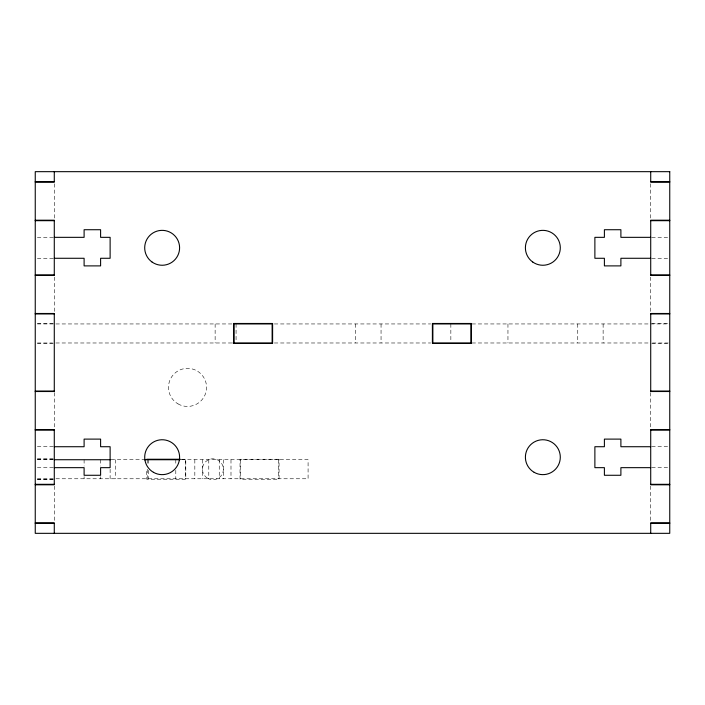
<?xml version="1.0" encoding="UTF-8"?>
<svg xmlns="http://www.w3.org/2000/svg" width="705" height="705" viewBox="0 0 705 705"><rect width="100%" height="100%" fill="white"/><g stroke="black" fill="none" stroke-linecap="round" stroke-linejoin="round"><path stroke-width="0.53" stroke-dasharray="3.52 2.64" d="M37.365 237.338L54.285 237.338M651.773 237.338L669.75 237.338M37.365 258.277L54.285 258.277M651.773 258.277L669.75 258.277M37.365 323.472L54.285 323.472M651.773 323.472L669.75 323.472M37.418 323.947L233.002 323.947M274.333 323.947L430.667 323.947M472.042 323.947L669.75 323.947M37.418 342.982L52.593 342.982M55.862 342.982L232.201 342.982M274.333 342.982L430.667 342.982M472.042 342.982L649.138 342.982M652.407 342.982L668.666 342.982M37.365 343.458L53.227 343.458M651.773 343.458L669.75 343.458M37.365 446.723L54.285 446.723M651.773 446.723L669.75 446.723M37.365 458.779L54.285 458.779M37.365 459.255L54.285 459.255M181.449 459.255L185.785 459.255L185.785 479.241L146.763 479.241L146.763 468.719M37.365 459.73L54.285 459.73M111.152 459.73L143.961 459.73M181.502 459.73L308.085 459.73L308.085 478.765L54.285 478.765M37.365 467.662L54.285 467.662M651.773 467.662L669.75 467.662M37.365 478.765L53.227 478.765M37.365 479.241L54.285 479.241M37.365 479.717L53.227 479.717M650.715 183.758L650.715 218.938M650.715 277.1L650.715 312.377M650.715 392.623L650.715 427.9M650.715 486.062L650.715 521.242M603.127 323.947L603.127 342.982M577.748 323.947L577.748 342.982M507.952 323.947L507.952 342.982M450.848 323.947L450.848 341.925M381.052 323.947L381.052 342.982M355.673 323.947L355.673 342.982M278.581 459.73L278.581 478.765M240.511 459.73L240.511 478.765M236.069 323.947L236.069 341.925M230.993 459.73L230.993 478.765M223.379 459.73L223.379 478.765M219.255 459.73L219.255 478.765M215.131 323.947L215.131 342.982M208.786 459.73L208.786 478.765M202.441 459.73L202.441 478.765M194.827 459.73L194.827 478.765M185.309 459.73L185.309 478.765M175.792 459.73L175.792 465.018M175.792 470.305L175.792 478.765M148.508 459.73L148.508 465.018M148.508 470.305L148.508 478.765M147.239 459.73L147.239 463.961M147.239 469.248L147.239 478.765M115.514 459.73L115.514 478.765M110.121 469.248L110.121 478.765M100.603 459.73L100.603 466.075M100.603 476.65L100.603 478.765M84.106 459.73L84.106 466.075M84.106 476.65L84.106 478.765M54.285 183.758L54.285 218.938M54.285 277.1L54.285 312.377M54.285 392.623L54.285 427.9M54.285 486.062L54.285 521.242M279.057 459.255L240.035 459.255L240.035 479.241L279.057 479.241L279.057 459.255M207.675 478.316A10.469 10.469 0 0 0 223.379 469.248A10.469 10.469 0 0 0 207.675 460.18A10.469 10.469 0 0 0 207.675 478.316M178.012 403.886A19.035 19.035 0 0 0 206.565 387.398A19.035 19.035 0 0 0 178.012 370.909A19.035 19.035 0 0 0 178.012 403.886"/><path stroke-width="1.06" d="M35.25 181.661L54.285 181.661M650.715 181.661L669.75 181.661M35.25 182.137L54.285 182.137L54.285 171.668M669.75 182.137L650.715 182.137L650.715 171.668M35.25 220.207L54.285 220.207L54.285 275.408L35.25 275.408M669.75 220.207L650.715 220.207L650.715 275.408L669.75 275.408M35.25 220.683L54.285 220.683M650.715 220.683L669.75 220.683M54.285 237.338L84.106 237.338L84.106 229.724L100.603 229.724L100.603 237.338L110.121 237.338L110.121 258.277L100.603 258.277L100.603 265.891L84.106 265.891L84.106 258.277L54.285 258.277M650.715 237.338L620.893 237.338L620.893 229.724L604.397 229.724L604.397 237.338L594.879 237.338L594.879 258.277L604.397 258.277L604.397 265.891L620.893 265.891L620.893 258.277L650.715 258.277M35.25 274.932L54.285 274.932M650.715 274.932L669.75 274.932M35.25 313.478L54.285 313.478L54.285 391.522L35.25 391.522M669.75 313.478L650.715 313.478L650.715 391.522L669.75 391.522M35.25 313.954L54.285 313.954M650.715 313.954L669.75 313.954M233.002 342.982L272.13 342.982L272.13 323.947L234.06 323.947L234.06 342.982M471.539 342.982L432.87 342.982L432.87 323.947L470.94 323.947L470.94 342.982M35.25 391.046L54.285 391.046M650.715 391.046L669.75 391.046M35.25 429.592L54.285 429.592L54.285 484.793L35.25 484.793M669.75 429.592L650.715 429.592L650.715 484.793L669.75 484.793M35.25 430.068L54.285 430.068M650.715 430.068L669.75 430.068M54.285 446.723L84.106 446.723L84.106 439.109L100.603 439.109L100.603 446.723L110.121 446.723L110.121 467.662L100.603 467.662L100.603 475.276L84.106 475.276L84.106 467.662L54.285 467.662M650.715 446.723L620.893 446.723L620.893 439.109L604.397 439.109L604.397 446.723L594.879 446.723L594.879 467.662L604.397 467.662L604.397 475.276L620.893 475.276L620.893 467.662L650.715 467.662M146.763 459.255L180.365 459.255M54.285 459.73L110.377 459.73M144.472 459.73L179.872 459.73M35.25 484.317L54.285 484.317M650.715 484.317L669.75 484.317M35.25 522.863L54.285 522.863L54.285 533.332M669.75 522.863L650.715 522.863L650.715 533.332M35.25 523.339L54.285 523.339M650.715 523.339L669.75 523.339M669.75 171.668L35.25 171.668L35.25 533.332L669.75 533.332L669.75 171.668M272.606 323.472L233.584 323.472L233.584 343.458L272.606 343.458L272.606 323.472M471.416 323.472L432.394 323.472L432.394 343.458L471.416 343.458L471.416 323.472M153.426 472.306A17.449 17.449 0 0 0 179.599 457.192A17.449 17.449 0 0 0 153.426 442.079A17.449 17.449 0 0 0 153.426 472.306M534.126 472.306A17.449 17.449 0 0 0 560.299 457.192A17.449 17.449 0 0 0 534.126 442.079A17.449 17.449 0 0 0 534.126 472.306M152.104 262.075A17.449 17.449 0 0 0 179.528 249.376A17.449 17.449 0 0 0 154.818 231.971A17.449 17.449 0 0 0 152.104 262.075M532.804 262.075A17.449 17.449 0 0 0 560.228 249.376A17.449 17.449 0 0 0 535.518 231.971A17.449 17.449 0 0 0 532.804 262.075"/></g></svg>
